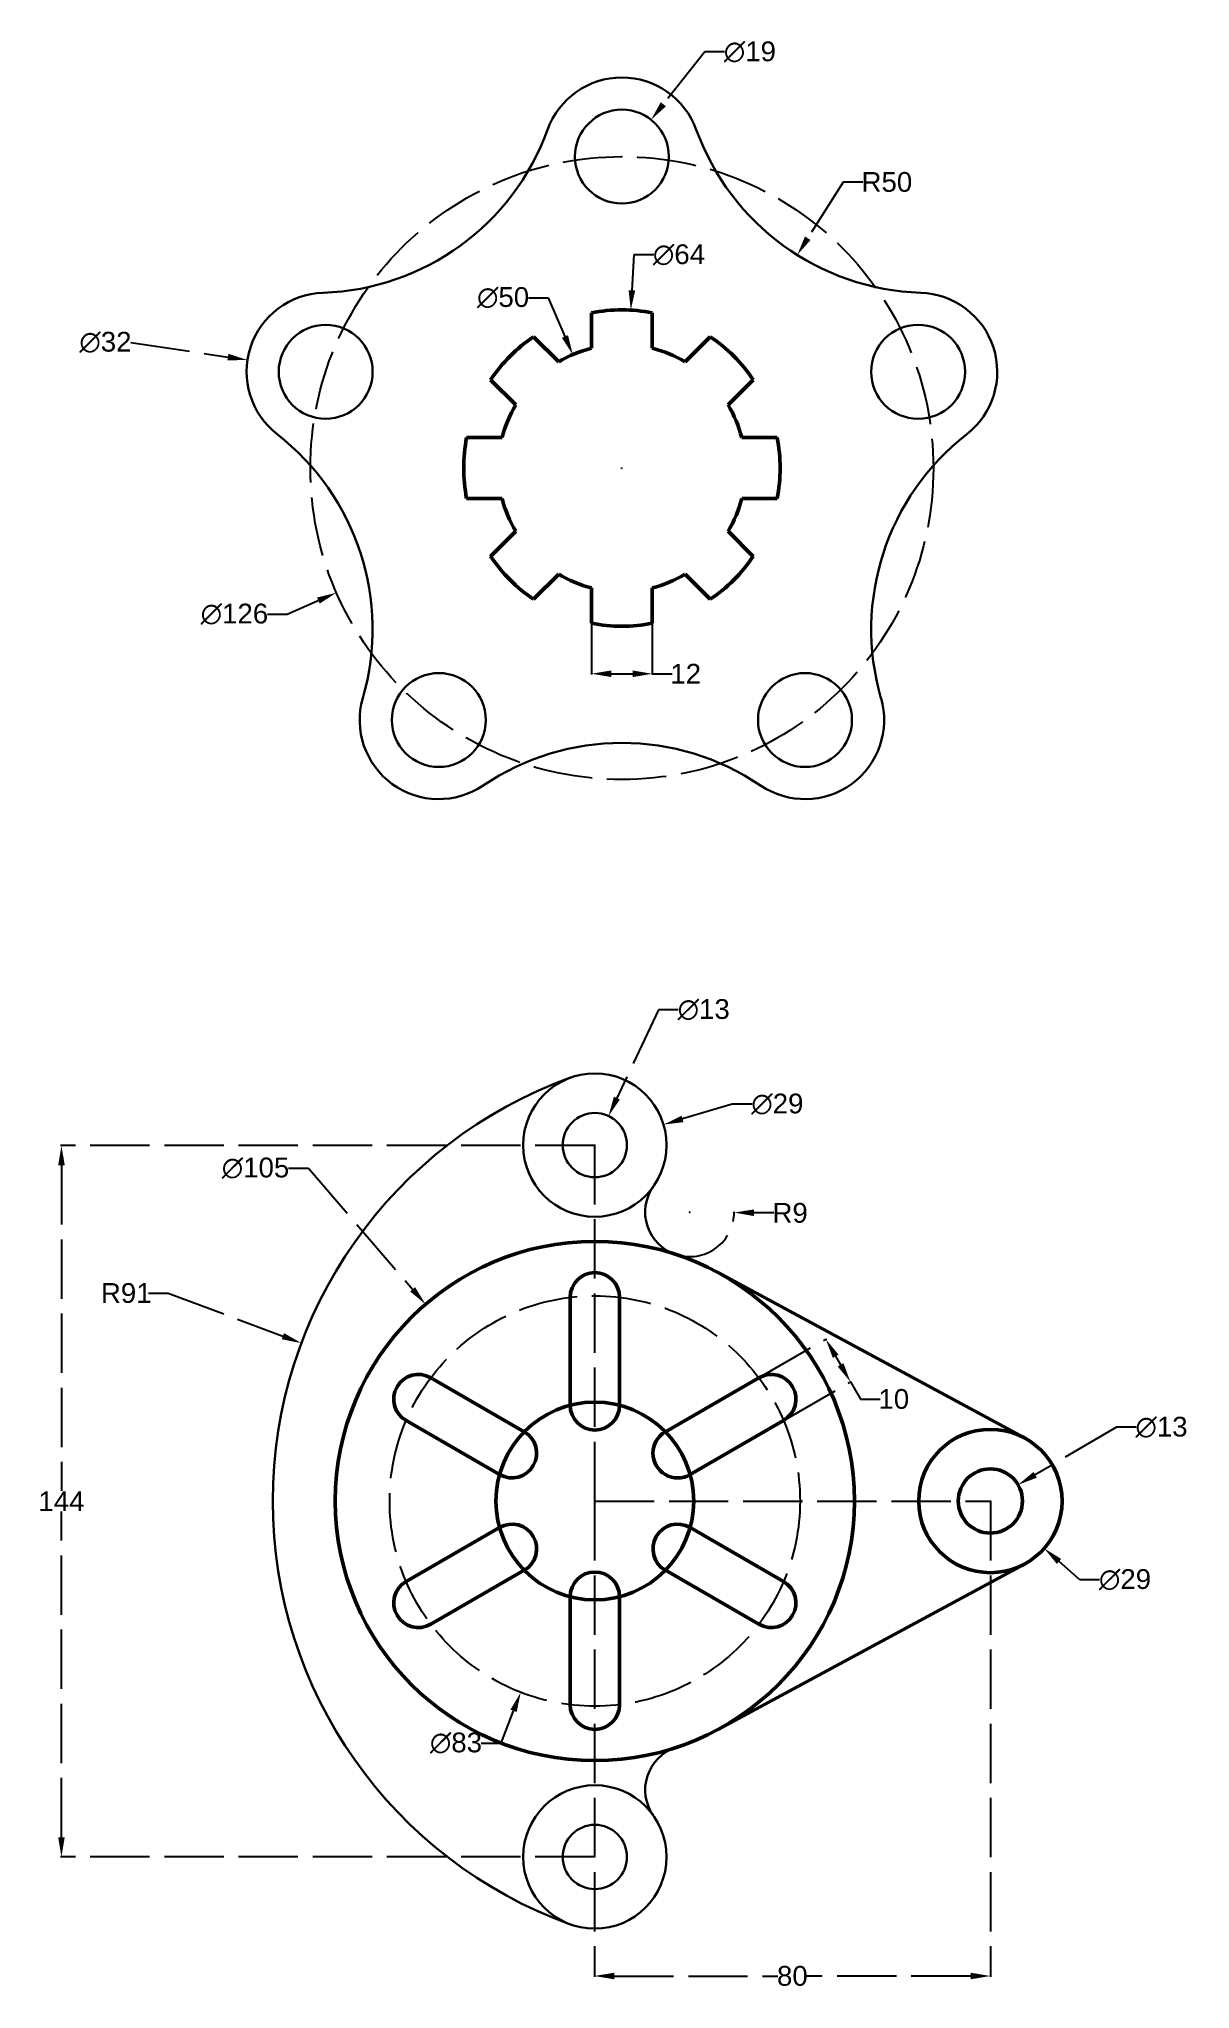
# Model space of a CAD drawing. Header units: centimetres. Extents: x -92 to 141, y -297 to 98.
import ezdxf

# ---------------------------------------------------------------- set-up
doc = ezdxf.new("R2010")
doc.units = ezdxf.units.CM
doc.header["$MEASUREMENT"] = 0
doc.linetypes.add('ACAD_ISO02W100', pattern=[15, 12, -3])
for name, color, linetype, lineweight in [('Layer1', 170, 'Continuous', 50), ('Layer2', 100, 'Continuous', 30), ('Layer3', 50, 'ACAD_ISO02W100', 9)]:
    doc.layers.add(name, color=color, linetype=linetype, lineweight=lineweight)
doc.layers.add('Layer4', color=8, linetype='ACAD_ISO02W100')
doc.styles.get("Standard").update_dxf_attribs({"font": 'arial.ttf'})
doc.dimstyles.get("Standard").update_dxf_attribs({"dimtxt": 4, "dimasz": 4, "dimexe": 0.18, "dimexo": 0.0625, "dimgap": 0.09, "dimtad": 0, "dimtih": 1, "dimtoh": 1, "dimdec": 0, "dimzin": 0, "dimdsep": 46, "dimtxsty": 'Standard', "dimcen": 0.09, "dimadec": 0, "dimazin": 0, "dimtfac": 1, "dimtdec": 0, "dimtofl": 0, "dimtmove": 0, "dimatfit": 3, "dimfxl": 1, "dimtolj": 1, "dimtzin": 0, "dimarcsym": 0})

# ---------------------------------------------------------------- blocks, each defined once
blk = doc.blocks.new('*D6')
at = {"layer": 'Defpoints', "color": 0, "transparency": 16777216}
for p in [(32.04, 81.5), (20.25, 66.6)]:
    blk.add_point(p, dxfattribs=at)
at = {"layer": 'Layer3', "color": 0, "lineweight": -2, "transparency": 16777216}
for p, q in [((42.89, 95.21), (34.52, 84.64)), ((46.89, 95.21), (42.89, 95.21)), ((26.05, 74.05), (26.23, 74.05)), ((26.14, 73.96), (26.14, 74.14))]:
    blk.add_line(p, q, dxfattribs=at)
at = {"layer": 'Layer3', "color": 0, "transparency": 16777216}
blk.add_solid([(34, 85.05), (35.05, 84.22), (32.04, 81.5)], dxfattribs=at)
at = {"layer": 'Layer3', "color": 0, "transparency": 16777216, "insert": (52.03, 95.21), "char_height": 4, "attachment_point": 5}
blk.add_mtext('\\A1;∅19', dxfattribs=at)
blk = doc.blocks.new('*D7')
at = {"layer": 'Defpoints', "color": 0, "transparency": 16777216}
for p in [(-49.59, 32.91), (-17.95, 28.13)]:
    blk.add_point(p, dxfattribs=at)
at = {"layer": 'Layer3', "color": 0, "lineweight": -2, "transparency": 16777216}
for p, q in [((-73.21, 36.47), (-53.55, 33.5)), ((-33.86, 30.52), (-33.68, 30.52)), ((-33.77, 30.43), (-33.77, 30.61))]:
    blk.add_line(p, q, dxfattribs=at)
at = {"layer": 'Layer3', "color": 0, "transparency": 16777216}
blk.add_solid([(-53.45, 34.16), (-53.65, 32.84), (-49.59, 32.91)], dxfattribs=at)
at = {"layer": 'Layer3', "color": 0, "transparency": 16777216, "insert": (-78.32, 36.47), "char_height": 4, "attachment_point": 5}
blk.add_mtext('\\A1;∅32', dxfattribs=at)
blk = doc.blocks.new('*D8')
at = {"layer": 'Defpoints', "color": 0, "transparency": 16777216}
for p in [(16.21, 33.99), (36.08, -11.89)]:
    blk.add_point(p, dxfattribs=at)
at = {"layer": 'Layer3', "color": 0, "lineweight": -2, "transparency": 16777216}
for p, q in [((7.23, 45.51), (11.23, 45.51)), ((11.23, 45.51), (14.62, 37.66)), ((26.05, 11.05), (26.23, 11.05)), ((26.14, 10.96), (26.14, 11.14))]:
    blk.add_line(p, q, dxfattribs=at)
at = {"layer": 'Layer3', "color": 0, "transparency": 16777216}
blk.add_solid([(15.24, 37.93), (14.01, 37.4), (16.21, 33.99)], dxfattribs=at)
at = {"layer": 'Layer3', "color": 0, "transparency": 16777216, "insert": (2.11, 45.51), "char_height": 4, "attachment_point": 5}
blk.add_mtext('\\A1;∅50', dxfattribs=at)
blk = doc.blocks.new('*D9')
at = {"layer": 'Defpoints', "color": 0, "transparency": 16777216}
for p in [(83.88, 36.26), (-31.59, -14.16)]:
    blk.add_point(p, dxfattribs=at)
at = {"layer": 'Layer3', "color": 0, "lineweight": -2, "transparency": 16777216}
for p, q in [((26.05, 11.05), (26.23, 11.05)), ((26.14, 10.96), (26.14, 11.14)), ((-41.54, -18.51), (-35.26, -15.76)), ((-45.54, -18.51), (-41.54, -18.51))]:
    blk.add_line(p, q, dxfattribs=at)
at = {"layer": 'Layer3', "color": 0, "transparency": 16777216}
blk.add_solid([(-35.52, -15.15), (-34.99, -16.37), (-31.59, -14.16)], dxfattribs=at)
at = {"layer": 'Layer3', "color": 0, "transparency": 16777216, "insert": (-52.23, -18.51), "char_height": 4, "attachment_point": 5}
blk.add_mtext('\\A1;∅126', dxfattribs=at)
blk = doc.blocks.new('*D10')
at = {"layer": 'Defpoints', "color": 0, "transparency": 16777216}
for p in [(27.94, 43), (24.35, -20.9)]:
    blk.add_point(p, dxfattribs=at)
at = {"layer": 'Layer3', "color": 0, "lineweight": -2, "transparency": 16777216}
for p, q in [((28.57, 54.17), (28.17, 46.99)), ((32.57, 54.17), (28.57, 54.17)), ((26.05, 11.05), (26.23, 11.05)), ((26.14, 10.96), (26.14, 11.14))]:
    blk.add_line(p, q, dxfattribs=at)
at = {"layer": 'Layer3', "color": 0, "transparency": 16777216}
blk.add_solid([(27.5, 47.03), (28.83, 46.96), (27.94, 43)], dxfattribs=at)
at = {"layer": 'Layer3', "color": 0, "transparency": 16777216, "insert": (37.69, 54.17), "char_height": 4, "attachment_point": 5}
blk.add_mtext('\\A1;∅64', dxfattribs=at)
blk = doc.blocks.new('*D11')
at = {"layer": 'Defpoints', "color": 0, "transparency": 16777216}
for p in [(19.99, -20.35), (32.29, -20.35), (32.29, -30.56)]:
    blk.add_point(p, dxfattribs=at)
at = {"layer": 'Layer3', "color": 0, "lineweight": -2, "transparency": 16777216}
for p, q in [((19.99, -20.41), (19.99, -30.74)), ((32.29, -20.41), (32.29, -30.74)), ((23.99, -30.56), (28.29, -30.56)), ((32.29, -30.56), (36.29, -30.56))]:
    blk.add_line(p, q, dxfattribs=at)
at = {"layer": 'Layer3', "color": 0, "transparency": 16777216}
for points in [[(23.99, -29.89), (23.99, -31.23), (19.99, -30.56)], [(28.29, -29.89), (28.29, -31.23), (32.29, -30.56)]]:
    blk.add_solid(points, dxfattribs=at)
at = {"layer": 'Layer3', "color": 0, "transparency": 16777216, "insert": (39.04, -30.56), "char_height": 4, "attachment_point": 5}
blk.add_mtext('\\A1;12', dxfattribs=at)
blk = doc.blocks.new('*D12')
at = {"layer": 'Defpoints', "color": 0, "transparency": 16777216}
for p in [(88.22, 96.48), (61.61, 54.15)]:
    blk.add_point(p, dxfattribs=at)
at = {"layer": 'Layer3', "color": 0, "lineweight": -2, "transparency": 16777216}
for p, q in [((70.88, 68.9), (63.74, 57.54)), ((74.88, 68.9), (70.88, 68.9))]:
    blk.add_line(p, q, dxfattribs=at)
at = {"layer": 'Layer3', "color": 0, "transparency": 16777216}
blk.add_solid([(63.17, 57.89), (64.3, 57.18), (61.61, 54.15)], dxfattribs=at)
at = {"layer": 'Layer3', "color": 0, "transparency": 16777216, "insert": (79.74, 68.9), "char_height": 4, "attachment_point": 5}
blk.add_mtext('\\A1;R50', dxfattribs=at)
blk = doc.blocks.new('*U14')
for p, q in [((-5, -10.92), (-5, 10.92)), ((5, -10.92), (5, 10.92))]:
    blk.add_line(p, q)
for centre, start, end in [((0, 10.92), 0, 180), ((0, -10.92), 180, 0)]:
    blk.add_arc(centre, 5, start, end)
blk = doc.blocks.new('*U15')
at = {"layer": 'Layer1', "color": 0, "linetype": 'ByBlock', "lineweight": -2, "transparency": 16777216}
blk.add_blockref('*U14', (20.67, -167.62), dxfattribs=at)
for p, rotation in [((-5.56, -182.76), 59.99999999999999), ((46.89, -182.76), 299.9999999999999), ((-5.56, -213.04), 120), ((46.89, -213.04), 240), ((20.67, -228.18), 180)]:
    blk.add_blockref('*U14', p, dxfattribs=dict(at, rotation=rotation))
blk = doc.blocks.new('*D16')
at = {"layer": 'Defpoints', "color": 0, "transparency": 16777216}
for p in [(-38.69, -165.96), (46.52, -197.9)]:
    blk.add_point(p, dxfattribs=at)
at = {"layer": 'Layer3', "color": 0, "lineweight": -2, "transparency": 16777216}
for p, q in [((-69.63, -155.85), (-65.63, -155.85)), ((-65.63, -155.85), (-42.44, -164.55)), ((46.43, -197.9), (46.61, -197.9)), ((46.52, -197.99), (46.52, -197.81))]:
    blk.add_line(p, q, dxfattribs=at)
at = {"layer": 'Layer3', "color": 0, "transparency": 16777216}
blk.add_solid([(-42.2, -163.93), (-42.67, -165.18), (-38.69, -165.96)], dxfattribs=at)
at = {"layer": 'Layer3', "color": 0, "transparency": 16777216, "insert": (-74.11, -155.85), "char_height": 4, "attachment_point": 5}
blk.add_mtext('\\A1;R91', dxfattribs=at)
blk = doc.blocks.new('*D17')
at = {"layer": 'Defpoints', "color": 0, "transparency": 16777216}
for p in [(23.43, -120.02), (17.9, -131.78)]:
    blk.add_point(p, dxfattribs=at)
at = {"layer": 'Layer3', "color": 0, "lineweight": -2, "transparency": 16777216}
for p, q in [((33.55, -98.51), (25.14, -116.4)), ((37.55, -98.51), (33.55, -98.51)), ((20.58, -125.9), (20.76, -125.9)), ((20.67, -125.99), (20.67, -125.81))]:
    blk.add_line(p, q, dxfattribs=at)
at = {"layer": 'Layer3', "color": 0, "transparency": 16777216}
blk.add_solid([(24.53, -116.12), (25.74, -116.69), (23.43, -120.02)], dxfattribs=at)
at = {"layer": 'Layer3', "color": 0, "transparency": 16777216, "insert": (42.69, -98.51), "char_height": 4, "attachment_point": 5}
blk.add_mtext('\\A1;∅13', dxfattribs=at)
blk = doc.blocks.new('*D18')
at = {"layer": 'Defpoints', "color": 0, "transparency": 16777216}
for p in [(34.56, -121.76), (6.77, -130.04)]:
    blk.add_point(p, dxfattribs=at)
at = {"layer": 'Layer3', "color": 0, "lineweight": -2, "transparency": 16777216}
for p, q in [((48.46, -117.62), (38.4, -120.62)), ((52.46, -117.62), (48.46, -117.62)), ((20.58, -125.9), (20.76, -125.9)), ((20.67, -125.99), (20.67, -125.81))]:
    blk.add_line(p, q, dxfattribs=at)
at = {"layer": 'Layer3', "color": 0, "transparency": 16777216}
blk.add_solid([(38.21, -119.98), (38.59, -121.26), (34.56, -121.76)], dxfattribs=at)
at = {"layer": 'Layer3', "color": 0, "transparency": 16777216, "insert": (57.59, -117.62), "char_height": 4, "attachment_point": 5}
blk.add_mtext('\\A1;∅29', dxfattribs=at)
blk = doc.blocks.new('*D19')
at = {"layer": 'Defpoints', "color": 0, "transparency": 16777216}
for p in [(35.65, -159.2), (5.68, -236.6)]:
    blk.add_point(p, dxfattribs=at)
at = {"layer": 'Layer3', "color": 0, "lineweight": -2, "transparency": 16777216}
for p, q in [((20.58, -197.9), (20.76, -197.9)), ((20.67, -197.99), (20.67, -197.81)), ((1.71, -246.86), (4.24, -240.33)), ((-2.29, -246.86), (1.71, -246.86))]:
    blk.add_line(p, q, dxfattribs=at)
at = {"layer": 'Layer3', "color": 0, "transparency": 16777216}
blk.add_solid([(3.61, -240.09), (4.86, -240.57), (5.68, -236.6)], dxfattribs=at)
at = {"layer": 'Layer3', "color": 0, "transparency": 16777216, "insert": (-7.42, -246.86), "char_height": 4, "attachment_point": 5}
blk.add_mtext('\\A1;∅83', dxfattribs=at)
blk = doc.blocks.new('*D20')
at = {"layer": 'Defpoints', "color": 0, "transparency": 16777216}
for p in [(-13.57, -158.1), (54.91, -237.7)]:
    blk.add_point(p, dxfattribs=at)
at = {"layer": 'Layer3', "color": 0, "lineweight": -2, "transparency": 16777216}
for p, q in [((-41.26, -130.57), (-37.26, -130.57)), ((-37.26, -130.57), (-16.18, -155.07)), ((20.58, -197.9), (20.76, -197.9)), ((20.67, -197.99), (20.67, -197.81))]:
    blk.add_line(p, q, dxfattribs=at)
at = {"layer": 'Layer3', "color": 0, "transparency": 16777216}
blk.add_solid([(-15.68, -154.64), (-16.69, -155.51), (-13.57, -158.1)], dxfattribs=at)
at = {"layer": 'Layer3', "color": 0, "transparency": 16777216, "insert": (-47.96, -130.57), "char_height": 4, "attachment_point": 5}
blk.add_mtext('\\A1;∅105', dxfattribs=at)
blk = doc.blocks.new('*D21')
at = {"layer": 'Defpoints', "color": 0, "transparency": 16777216}
for p in [(106.28, -194.62), (95.06, -201.18)]:
    blk.add_point(p, dxfattribs=at)
at = {"layer": 'Layer3', "color": 0, "lineweight": -2, "transparency": 16777216}
for p, q in [((126.16, -182.99), (109.73, -192.6)), ((130.16, -182.99), (126.16, -182.99)), ((100.58, -197.9), (100.76, -197.9)), ((100.67, -197.99), (100.67, -197.81))]:
    blk.add_line(p, q, dxfattribs=at)
at = {"layer": 'Layer3', "color": 0, "transparency": 16777216}
blk.add_solid([(109.39, -192.03), (110.07, -193.18), (106.28, -194.62)], dxfattribs=at)
at = {"layer": 'Layer3', "color": 0, "transparency": 16777216, "insert": (135.29, -182.99), "char_height": 4, "attachment_point": 5}
blk.add_mtext('\\A1;∅13', dxfattribs=at)
blk = doc.blocks.new('*D22')
at = {"layer": 'Defpoints', "color": 0, "transparency": 16777216}
for p in [(89.78, -188.33), (111.55, -207.48)]:
    blk.add_point(p, dxfattribs=at)
at = {"layer": 'Layer3', "color": 0, "lineweight": -2, "transparency": 16777216}
for p, q in [((100.58, -197.9), (100.76, -197.9)), ((100.67, -197.99), (100.67, -197.81)), ((118.76, -213.82), (114.56, -210.12)), ((122.76, -213.82), (118.76, -213.82))]:
    blk.add_line(p, q, dxfattribs=at)
at = {"layer": 'Layer3', "color": 0, "transparency": 16777216}
blk.add_solid([(115, -209.62), (114.12, -210.62), (111.55, -207.48)], dxfattribs=at)
at = {"layer": 'Layer3', "color": 0, "transparency": 16777216, "insert": (127.9, -213.82), "char_height": 4, "attachment_point": 5}
blk.add_mtext('\\A1;∅29', dxfattribs=at)
blk = doc.blocks.new('*D23')
at = {"layer": 'Defpoints', "color": 0, "transparency": 16777216}
for p in [(20.67, -125.99), (-87.22, -269.9), (20.67, -269.9)]:
    blk.add_point(p, dxfattribs=at)
at = {"layer": 'Layer3', "color": 0, "lineweight": -2, "transparency": 16777216}
for p, q in [((20.6, -125.99), (-87.4, -125.99)), ((-87.22, -129.99), (-87.22, -195.85)), ((-87.22, -265.9), (-87.22, -200.05)), ((20.6, -269.9), (-87.4, -269.9))]:
    blk.add_line(p, q, dxfattribs=at)
at = {"layer": 'Layer3', "color": 0, "transparency": 16777216}
for points in [[(-87.88, -129.99), (-86.55, -129.99), (-87.22, -125.99)], [(-87.88, -265.9), (-86.55, -265.9), (-87.22, -269.9)]]:
    blk.add_solid(points, dxfattribs=at)
at = {"layer": 'Layer3', "color": 0, "transparency": 16777216, "insert": (-87.22, -197.95), "char_height": 4, "attachment_point": 5}
blk.add_mtext('\\A1;144', dxfattribs=at)
blk = doc.blocks.new('*D24')
at = {"layer": 'Defpoints', "color": 0, "transparency": 16777216}
for p in [(20.58, -197.9), (100.67, -197.9), (100.67, -293.98)]:
    blk.add_point(p, dxfattribs=at)
at = {"layer": 'Layer3', "color": 0, "lineweight": -2, "transparency": 16777216}
for p, q in [((20.58, -197.96), (20.58, -294.16)), ((100.67, -197.96), (100.67, -294.16)), ((24.58, -293.98), (57.67, -293.98)), ((96.67, -293.98), (63.57, -293.98))]:
    blk.add_line(p, q, dxfattribs=at)
at = {"layer": 'Layer3', "color": 0, "transparency": 16777216}
for points in [[(24.58, -293.32), (24.58, -294.65), (20.58, -293.98)], [(96.67, -293.32), (96.67, -294.65), (100.67, -293.98)]]:
    blk.add_solid(points, dxfattribs=at)
at = {"layer": 'Layer3', "color": 0, "transparency": 16777216, "insert": (60.62, -293.98), "char_height": 4, "attachment_point": 5}
blk.add_mtext('\\A1;80', dxfattribs=at)
blk = doc.blocks.new('*D25')
at = {"layer": 'Defpoints', "color": 0, "transparency": 16777216}
for p in [(53.84, -172.97), (72.38, -173.82), (58.84, -181.63)]:
    blk.add_point(p, dxfattribs=at)
at = {"layer": 'Layer3', "color": 0, "lineweight": -2, "transparency": 16777216}
for p, q in [((53.9, -172.94), (67.54, -165.07)), ((69.38, -168.62), (70.38, -170.35)), ((58.9, -181.6), (72.54, -173.73)), ((72.38, -173.82), (74.38, -177.28)), ((74.38, -177.28), (78.38, -177.28))]:
    blk.add_line(p, q, dxfattribs=at)
at = {"layer": 'Layer3', "color": 0, "transparency": 16777216}
for points in [[(69.96, -168.29), (68.8, -168.96), (67.38, -165.16)], [(70.96, -170.02), (69.8, -170.69), (72.38, -173.82)]]:
    blk.add_solid(points, dxfattribs=at)
at = {"layer": 'Layer3', "color": 0, "transparency": 16777216, "insert": (81.14, -177.28), "char_height": 4, "attachment_point": 5}
blk.add_mtext('\\A1;10', dxfattribs=at)
blk = doc.blocks.new('*D26')
at = {"layer": 'Defpoints', "color": 0, "transparency": 16777216}
for p in [(39.85, -139.47), (48.85, -139.55)]:
    blk.add_point(p, dxfattribs=at)
at = {"layer": 'Layer3', "color": 0, "lineweight": -2, "transparency": 16777216}
for p, q in [((39.76, -139.47), (39.94, -139.47)), ((39.85, -139.56), (39.85, -139.38)), ((56.85, -139.63), (52.85, -139.59))]:
    blk.add_line(p, q, dxfattribs=at)
blk.add_arc((39.85, -139.47), 9, 252.2196, 0.6237, dxfattribs=at)
at = {"layer": 'Layer3', "color": 0, "transparency": 16777216}
blk.add_solid([(52.86, -138.92), (52.85, -140.26), (48.85, -139.55)], dxfattribs=at)
at = {"layer": 'Layer3', "color": 0, "transparency": 16777216, "insert": (60.17, -139.63), "char_height": 4, "attachment_point": 5}
blk.add_mtext('\\A1;R9', dxfattribs=at)

msp = doc.modelspace()

# ---------------------------------------------------------------- linework, layer by layer
at = {"layer": 'Layer1'}
for p, q in [((19.99, 35.28), (19.99, 42.45)), ((32.29, 35.28), (32.29, 42.45)), ((13.36, 32.53), (8.29, 37.61)), ((38.93, 32.53), (44, 37.61)), ((4.66, 23.84), (-0.41, 28.91)), ((47.63, 23.84), (52.7, 28.91)), ((1.91, 17.2), (-5.26, 17.2)), ((50.38, 17.2), (57.55, 17.2)), ((1.91, 4.9), (-5.26, 4.9)), ((50.38, 4.9), (57.55, 4.9)), ((4.66, -1.73), (-0.41, -6.81)), ((47.63, -1.73), (52.7, -6.81)), ((13.36, -10.43), (8.29, -15.5)), ((38.93, -10.43), (44, -15.5)), ((19.99, -13.18), (19.99, -20.35)), ((32.29, -13.18), (32.29, -20.35)), ((45.6, -151.7), (107.55, -185.14)), ((45.6, -244.1), (107.55, -210.66))]:
    msp.add_line(p, q, dxfattribs=at)
for centre, radius in [((20.67, -197.9), 52.5), ((20.67, -197.9), 20), ((100.67, -197.9), 14.5), ((100.67, -197.9), 6.5)]:
    msp.add_circle(centre, radius, dxfattribs=at)
for radius, start, end in [(32, 78.9195, 101.0805), (32, 123.9195, 146.0805), (32, 33.9195, 56.0805), (25, 104.2409, 120.7591), (25, 59.2409, 75.7591), (25, 149.2409, 165.7591), (25, 149.2409, 165.7591), (25, 149.2409, 165.7591), (25, 14.2409, 30.7591), (32, 168.9195, 191.0805), (32, 348.9195, 11.0805), (25, 194.2409, 210.7591), (25, 329.2409, 345.7591), (32, 213.9195, 236.0805), (32, 303.9195, 326.0805), (25, 239.2409, 255.7591), (25, 284.2409, 300.7591), (32, 258.9195, 281.0805)]:
    msp.add_arc((26.14, 11.05), radius, start, end, dxfattribs=at)
at = {"layer": 'Layer2'}
for centre, radius in [((26.14, 74.05), 9.5), ((-33.77, 30.52), 9.5), ((86.06, 30.52), 9.5), ((-10.89, -39.92), 9.5), ((63.18, -39.92), 9.5), ((20.67, -125.9), 14.5), ((20.67, -125.9), 6.5), ((20.67, -269.9), 14.5), ((20.67, -269.9), 6.5)]:
    msp.add_circle(centre, radius, dxfattribs=at)
for centre, radius, start, end in [((26.14, 74.05), 16, 19.8703, 160.1297), ((-35.93, 96.48), 50, 271.8703, 340.1297), ((88.22, 96.48), 50, 199.8703, 268.1297), ((-33.77, 30.52), 16, 91.8703, 232.1297), ((86.06, 30.52), 16, 307.8703, 88.1297), ((-74.29, -21.58), 50, 343.8703, 52.1297), ((126.58, -21.58), 50, 127.8703, 196.1297), ((-10.89, -39.92), 16, 163.8703, 304.1297), ((63.18, -39.92), 16, 235.8703, 16.1297), ((26.14, -94.55), 50, 55.8703, 124.1297), ((46.52, -197.9), 91, 109.7499, 250.2501), ((39.85, -139.47), 9, 144.7305, 251.8217), ((39.85, -256.33), 9, 108.1783, 215.2695)]:
    msp.add_arc(centre, radius, start, end, dxfattribs=at)
at = {"layer": 'Layer4'}
for q in [(20.67, -125.9), (100.67, -197.9)]:
    msp.add_line((20.67, -197.9), q, dxfattribs=at)
for centre, radius in [((26.14, 11.05), 63), ((20.67, -197.9), 41.5)]:
    msp.add_circle(centre, radius, dxfattribs=at)

# ---------------------------------------------------------------- block references
at = {"layer": 'Layer1'}
msp.add_blockref('*U15', (0, 0), dxfattribs=at)

# ---------------------------------------------------------------- dimensions: what is measured, and where the dimension line sits
at = {"layer": 'Layer3'}
for p1, p2, picture, middle in [((20.25, 66.6), (32.04, 81.5), '*D6', (52.03, 95.21)), ((24.35, -20.9), (27.94, 43), '*D10', (37.69, 54.17)), ((36.08, -11.89), (16.21, 33.99), '*D8', (2.11, 45.51)), ((-17.95, 28.13), (-49.59, 32.91), '*D7', (-73.21, 36.47)), ((83.88, 36.26), (-31.59, -14.16), '*D9', (-52.23, -18.51)), ((17.9, -131.78), (23.43, -120.02), '*D17', (42.69, -98.51)), ((6.77, -130.04), (34.56, -121.76), '*D18', (57.59, -117.62)), ((54.91, -237.7), (-13.57, -158.1), '*D20', (-47.96, -130.57)), ((35.65, -159.2), (5.68, -236.6), '*D19', (-7.42, -246.86)), ((95.06, -201.18), (106.28, -194.62), '*D21', (135.29, -182.99)), ((89.78, -188.33), (111.55, -207.48), '*D22', (127.9, -213.82))]:
    dim = msp.add_diameter_dim_2p(p1=p1, p2=p2, dimstyle='Standard', dxfattribs=at)
    dim.commit()
    dim.dimension.update_dxf_attribs({"geometry": picture, "text_midpoint": middle, "dimtype": 163})
for center, mpoint, picture, middle in [((88.22, 96.48), (61.61, 54.15), '*D12', (79.74, 68.9)), ((46.52, -197.9), (-38.69, -165.96), '*D16', (-74.11, -155.85))]:
    dim = msp.add_radius_dim(center=center, mpoint=mpoint, dimstyle='Standard', dxfattribs=at)
    dim.commit()
    dim.dimension.update_dxf_attribs({"geometry": picture, "text_midpoint": middle, "dimtype": 164})
for base, p1, p2, picture, middle in [((32.29, -30.56), (19.99, -20.35), (32.29, -20.35), '*D11', (39.04, -30.56)), ((100.67, -293.98), (20.58, -197.9), (100.67, -197.9), '*D24', (60.62, -293.98))]:
    dim = msp.add_linear_dim(base=base, p1=p1, p2=p2, dimstyle='Standard', dxfattribs=at)
    dim.commit()
    dim.dimension.update_dxf_attribs({"geometry": picture, "text_midpoint": middle})
dim = msp.add_linear_dim(base=(-87.22, -269.9), p1=(20.67, -125.99), p2=(20.67, -269.9), angle=90, dimstyle='Standard', dxfattribs=at)
dim.commit()
dim.dimension.update_dxf_attribs({"geometry": '*D23', "text_midpoint": (-87.22, -197.95)})
dim = msp.add_radius_dim(center=(39.85, -139.47), mpoint=(48.85, -139.55), dimstyle='Standard', dxfattribs=at)
dim.commit()
dim.dimension.update_dxf_attribs({"geometry": '*D26', "text_midpoint": (60.17, -139.63)})
dim = msp.add_aligned_dim(p1=(53.84, -172.97), p2=(58.84, -181.63), distance=15.63, dimstyle='Standard', dxfattribs=at)
dim.commit()
dim.dimension.update_dxf_attribs({"geometry": '*D25', "text_midpoint": (81.14, -177.28)})

doc.saveas('drawing.dxf')
